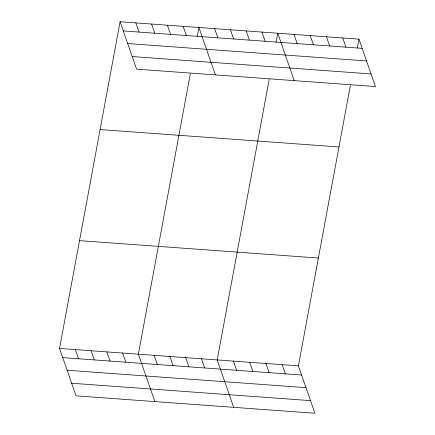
<?xml version="1.0" encoding="UTF-8"?>
<svg xmlns="http://www.w3.org/2000/svg" width="435" height="435" viewBox="0 0 435 435"><rect width="100%" height="100%" fill="white"/><g stroke="black" fill="none" stroke-linecap="round" stroke-linejoin="round"><path stroke-width="0.65" d="M350.387 85.358L298.41 365.846L314.918 413.25L76.054 395.85L59.546 348.446L120.082 21.75L358.946 39.15L375.454 86.554L136.59 69.154L120.082 21.75M190.345 73.694L138.368 354.188L154.876 401.592M197.245 36.475L198.909 27.492L215.417 74.896M269.173 79.436L217.195 359.93L233.704 407.334M276.067 42.217L277.731 33.234L294.239 80.638M357.282 48.133L358.946 39.15M123.284 30.939L362.148 48.339M127.672 43.549L366.536 60.949M132.202 56.545L371.06 73.945M100.104 129.559L338.968 146.959M79.523 240.637L318.387 258.037M59.546 348.446L298.41 365.846M62.743 357.63L301.607 375.035M67.137 370.245L306.001 387.645M71.661 383.235L310.525 400.64M342.704 37.97L345.901 47.154M326.462 36.785L329.659 45.974M310.22 35.599L313.417 44.789M293.978 34.419L297.176 43.609M261.968 32.087L265.171 41.276M246.205 30.939L249.402 40.129M230.436 29.792L233.638 38.976M214.672 28.639L217.875 37.829M183.14 26.345L186.343 35.534M167.377 25.197L170.58 34.387M282.168 364.66L285.365 373.85M151.614 24.045L154.811 33.234M265.921 363.481L269.124 372.664M135.85 22.897L139.048 32.087M249.679 362.295L252.882 371.485M233.437 361.11L236.64 370.299M201.432 358.783L204.629 367.966M185.663 357.63L188.866 366.819M169.9 356.482L173.097 365.672M154.137 355.335L157.334 364.525M122.605 353.035L125.807 362.224M106.841 351.888L110.039 361.077M91.073 350.74L94.275 359.93M75.309 349.593L78.512 358.783"/></g></svg>
